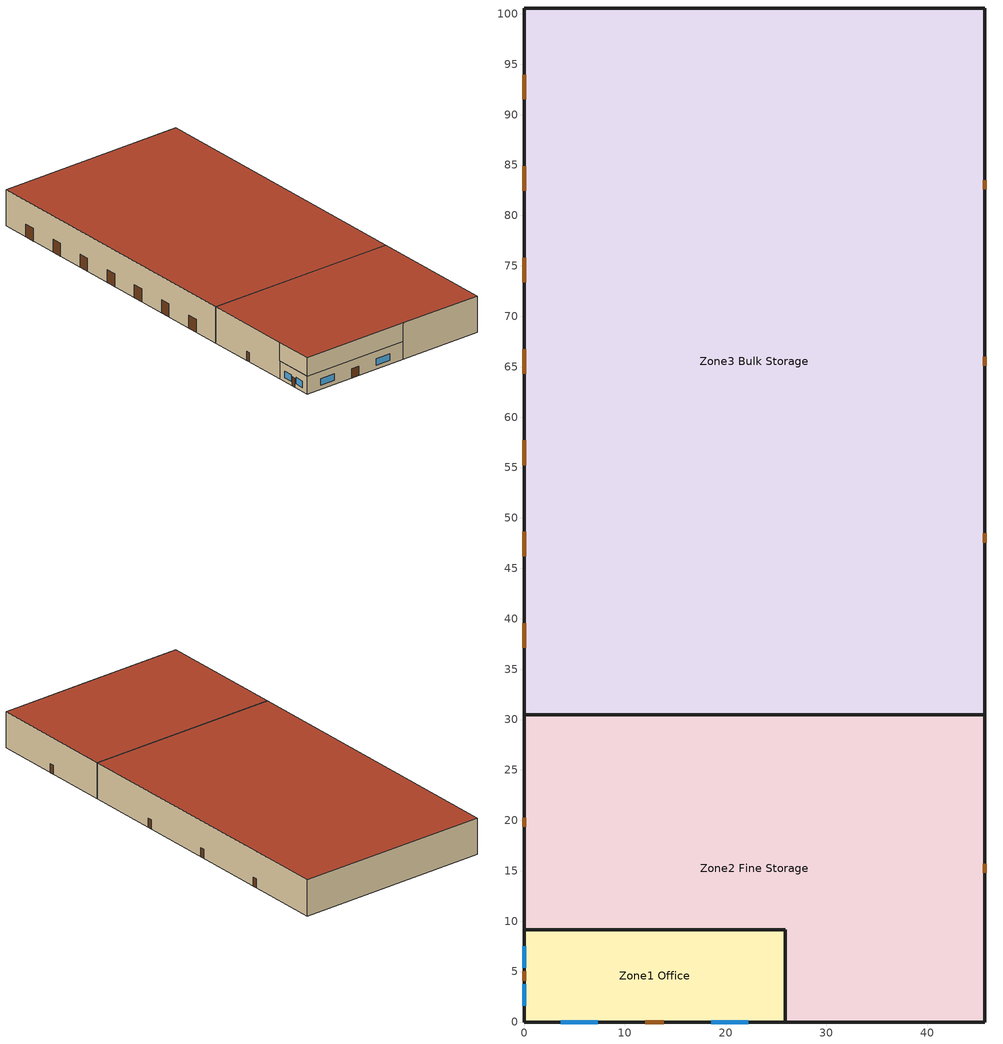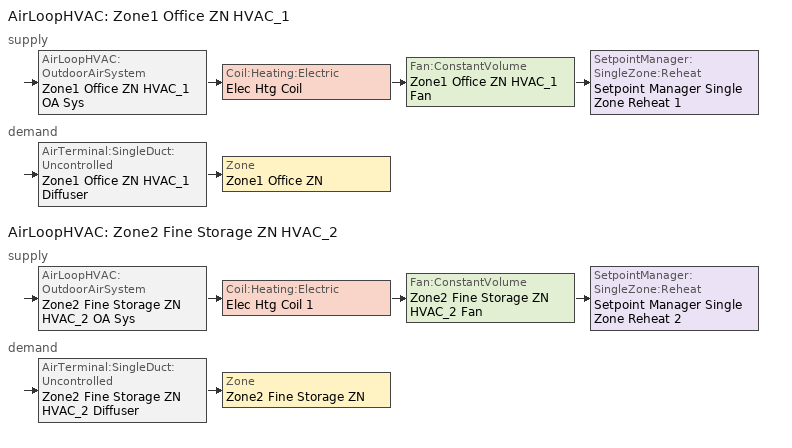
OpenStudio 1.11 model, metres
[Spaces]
Zone2 Fine Storage
 floor to Zone1 Office: 25.91,9.14 25.91,0 0,0 0,9.14 z4.27
 floor ground: 45.72,30.48 45.72,0 25.91,0 25.91,9.14 0,9.14 0,30.48 z0
 wall outside: 25.91,0 45.72,0 45.72,30.48 0,30.48 0,9.14 z0:8.53; 0,9.14 0,0 25.91,0 z4.27:8.53
 door: 0,20.27 0,19.35 / 45.72,14.78 45.72,15.7 z0:2.13
 roof outside: 45.72,0 45.72,30.48 0,30.48 0,0 z8.53
Zone3 Bulk Storage
 floor ground: 45.72,100.58 45.72,30.48 0,30.48 0,100.58 z0
 wall outside: 45.72,30.48 45.72,100.58 0,100.58 0,30.48 z0:8.53
 door: 0,84.88 0,82.44 / 0,93.95 0,91.51 / 0,66.75 0,64.31 / 0,48.61 0,46.17 / 0,57.68 0,55.24 / 0,39.55 0,37.11 / 0,75.82 0,73.38 z0:3.05; 45.72,65.07 45.72,65.99 / 45.72,47.55 45.72,48.46 / 45.72,82.6 45.72,83.51 z0:2.13
 roof outside: 45.72,30.48 45.72,100.58 0,100.58 0,30.48 z8.53
Zone1 Office
 floor ground: 25.91,9.14 25.91,0 0,0 0,9.14 z0
 wall outside: 0,9.14 0,0 25.91,0 25.91,9.14 0,9.14 z0:4.27
 window: 18.59,0 22.25,0 / 0,3.76 0,1.62 / 0,7.52 0,5.39 / 3.66,0 7.31,0 z0.91:2.44
 door: 0,5.03 0,4.11 / 12.04,0 13.87,0 z0:2.13
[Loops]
AirLoopHVAC 'Zone1 Office ZN HVAC_1'
 supply: AirLoopHVAC:OutdoorAirSystem 'Zone1 Office ZN HVAC_1 OA Sys' > Coil:Heating:Electric 'Elec Htg Coil' > Fan:ConstantVolume 'Zone1 Office ZN HVAC_1 Fan' > SetpointManager:SingleZone:Reheat 'Setpoint Manager Single Zone Reheat 1'
 demand: AirTerminal:SingleDuct:Uncontrolled 'Zone1 Office ZN HVAC_1 Diffuser' > Zone 'Zone1 Office ZN'
AirLoopHVAC 'Zone2 Fine Storage ZN HVAC_2'
 supply: AirLoopHVAC:OutdoorAirSystem 'Zone2 Fine Storage ZN HVAC_2 OA Sys' > Coil:Heating:Electric 'Elec Htg Coil 1' > Fan:ConstantVolume 'Zone2 Fine Storage ZN HVAC_2 Fan' > SetpointManager:SingleZone:Reheat 'Setpoint Manager Single Zone Reheat 2'
 demand: AirTerminal:SingleDuct:Uncontrolled 'Zone2 Fine Storage ZN HVAC_2 Diffuser' > Zone 'Zone2 Fine Storage ZN'
[Site]
Fairbanks Intl Arpt: Latitude {deg}=64.82; Longitude {deg}=-147.85; Time Zone {hr}=-9; Elevation {m}=133; Terrain=City
[Building]
DOE Ref Pre-1980-Warehouse-ASHRAE 169-2006-2A created: 2016-06-06 17:07:53 -0700: North Axis {deg}=0; Default Construction Set=DOE Ref Pre-1980 - Warehouse - ASHRAE 169-2006-2A; Standards Building Type=Warehouse
[ClimateZones]
Climate Zone Institution Name 1=ASHRAE; Climate Zone Document Name 1=ANSI/ASHRAE Standard 169; Climate Zone Document Year 1=2006; Climate Zone Value 1=7; Climate Zone Institution Name 2=CEC; Climate Zone Document Name 2=California Climate Zone Descriptions; Climate Zone Document Year 2=1995
[Site:GroundTemperature:BuildingSurface]
10.61, 10.45, 11.54, 13.27, 16.58, 19.44, 22.24, 24.28, 21.77, 17.49, 14.43, 11.56
[Site:WaterMainsTemperature]
Calculation Method=Correlation; Annual Average Outdoor Air Temperature {C}=20.3167; Maximum Difference In Monthly Average Outdoor Air Temperatures {deltaC}=17.8
[SizingPeriod:DesignDay] Barometric Pressure {Pa}=99737; Sky Clearness=0; Rain Indicator=0; Snow Indicator=0; Day of Month=21; Daylight Saving Time Indicator=0; Dry-Bulb Temperature Range Modifier Type=DefaultMultipliers
Name | Maximum Dry-Bulb Temperature {C} | Daily Dry-Bulb Temperature Range {deltaC} | Humidity Indicating Conditions at Maximum Dry-Bulb | Wind Speed {m/s} | Wind Direction {deg} | Month | Day Type | Humidity Indicating Type | Solar Model Indicator | ASHRAE Taub | ASHRAE Taud
Fairbanks Intl Arpt Ann Clg .4% Condns DB=>MWB | 27.4 | 10.2 | 16.1 | 3.1 | 180 | 7 | SummerDesignDay | Wetbulb | ASHRAETau | 0.387 | 2.212
Fairbanks Intl Arpt Ann Clg .4% Condns DP=>MDB | 18.4 | 10.2 | 14.7 | 3.1 | 180 | 7 | SummerDesignDay | Dewpoint | ASHRAETau | 0.387 | 2.212
Fairbanks Intl Arpt Ann Clg .4% Condns Enth=>MDB | 24.7 | 10.2 | 48800 | 3.1 | 180 | 7 | SummerDesignDay | Enthalpy | ASHRAETau | 0.387 | 2.212
Fairbanks Intl Arpt Ann Htg Wind 99.6% Condns WS=>MCDB | -15.6 | 0 | -15.6 | 8.9 | 20 | 1 | WinterDesignDay | Wetbulb | ASHRAEClearSky
Fairbanks Intl Arpt Ann Clg .4% Condns WB=>MDB | 24.7 | 10.2 | 17.2 | 3.1 | 180 | 7 | SummerDesignDay | Wetbulb | ASHRAETau | 0.387 | 2.212
Fairbanks Intl Arpt Ann Hum_n 99.6% Condns DP=>MCDB | -35.6 | 0 | -39.7 | 0.3 | 20 | 1 | WinterDesignDay | Dewpoint | ASHRAEClearSky
Fairbanks Intl Arpt Ann Htg 99.6% Condns DB | -41.9 | 0 | -41.9 | 0.3 | 20 | 1 | WinterDesignDay | Wetbulb | ASHRAEClearSky
[Material:NoMass] Thermal Absorptance=0.9; Solar Absorptance=0.7
Name | Roughness | Thermal Resistance {m2-K/W} | Visible Absorptance
CP02 CARPET PAD | VeryRough | 0.21648 | 0.8
Typical Insulation R-3.05; Typical Insulation R-3.05 1; Typical Insulation R-3.05 2; Typical Insulation R-3.05 3 | Smooth | 0.536594 | 0.7
Typical Carpet Pad | Smooth | 0.21648 | 0.8
Typical Insulation R-8.88; Typical Insulation R-8.88 1; Typical Insulation R-8.88 2; Typical Insulation R-8.88 3 | Smooth | 1.56434 | 0.7
[Material]
Name | Roughness | Thickness {m} | Conductivity {W/m-K} | Density {kg/m3} | Specific Heat {J/kg-K} | Thermal Absorptance | Solar Absorptance | Visible Absorptance
100mm Normalweight concrete floor | MediumSmooth | 0.1016 | 2.31 | 2322 | 832
G01 13mm gypsum board | Smooth | 0.0127 | 0.16 | 800 | 1090 | 0.9 | 0.7 | 0.5
4 in. Normalweight Concrete Floor | MediumRough | 0.1016 | 2.31 | 2322 | 832 | 0.9 | 0.7 | 0.7
Metal Siding | Smooth | 0.0015 | 44.96 | 7688.86 | 410 | 0.9 | 0.7 | 0.7
1/2IN Gypsum | Smooth | 0.0127 | 0.16 | 784.9 | 830 | 0.9 | 0.4 | 0.4
Roof Membrane | VeryRough | 0.0095 | 0.16 | 1121.29 | 1460 | 0.9 | 0.77 | 0.7
Metal Roof Surface; F08 Metal surface | Smooth | 0.0008 | 45.28 | 7824 | 500 | 0.9 | 0.7 | 0.7
6 in. Normalweight Concrete Floor | MediumRough | 0.1524 | 2.31 | 2322 | 832 | 0.9 | 0.7 | 0.7
8 in. Concrete Block Basement Wall | MediumRough | 0.2032 | 1.326 | 1842 | 912 | 0.9 | 0.7 | 0.7
G05 25mm wood | MediumSmooth | 0.0254 | 0.15 | 608 | 1630 | 0.9 | 0.5 | 0.5
Std Wood 6inch | MediumSmooth | 0.15 | 0.12 | 540 | 1210 | 0.9 | 0.7 | 0.7
[Construction]
Typical Insulated Exterior Mass Floor: 4 in. Normalweight Concrete Floor, Typical Carpet Pad
Typical Insulated Metal Building Wall R-4.35: Metal Siding, Typical Insulation R-3.05, 1/2IN Gypsum
Typical IEAD Roof R-10.0: Roof Membrane, Typical Insulation R-8.88, Metal Roof Surface
Typical Interior Floor: 100mm Normalweight concrete floor, CP02 CARPET PAD
Typical Interior Wall: G01 13mm gypsum board, G01 13mm gypsum board
Typical Interior Ceiling: CP02 CARPET PAD, 100mm Normalweight concrete floor
ext-slab: 6 in. Normalweight Concrete Floor
Typical Insulated Basement Mass Wall: 8 in. Concrete Block Basement Wall
U 1.22 SHGC 0.54 Simple Glazing Window: U 1.22 SHGC 0.54 Simple Glazing
Typical Insulated Metal Door: F08 Metal surface, Typical Insulation R-3.05 1
Typical Overhead Door: Typical Insulation R-3.05 1
Typical Interior Window: Clear 3mm
Typical Interior Door; Typical Interior Partition: G05 25mm wood
Typical Insulated Metal Building Wall R-4.35 1: Metal Siding, Typical Insulation R-3.05 1, 1/2IN Gypsum
Typical IEAD Roof R-10.0 1: Roof Membrane, Typical Insulation R-8.88 1, Metal Roof Surface
Typical Insulated Metal Building Wall R-4.35 2: Metal Siding, Typical Insulation R-3.05 2, 1/2IN Gypsum
Typical IEAD Roof R-10.0 2: Roof Membrane, Typical Insulation R-8.88 2, Metal Roof Surface
Typical Insulated Metal Building Wall R-4.35 3: Metal Siding, Typical Insulation R-3.05 3, 1/2IN Gypsum
Typical IEAD Roof R-10.0 3: Roof Membrane, Typical Insulation R-8.88 3, Metal Roof Surface
InteriorFurnishings: Std Wood 6inch
[DefaultConstructionSet] Interior Partition Construction=Typical Interior Partition
Name | Default Exterior Surface Constructions | Default Interior Surface Constructions | Default Ground Contact Surface Constructions | Default Exterior SubSurface Constructions | Default Interior SubSurface Constructions
DOE Ref Pre-1980 - Warehouse - ASHRAE 169-2006-2A | Default Surface Constructions 1 | Default Surface Constructions 2 | Default Surface Constructions 3 | Default Sub Surface Constructions 1 | Default Sub Surface Constructions 2
DOE Ref Pre-1980 - Warehouse - Office - ASHRAE 169-2006-2A | Default Surface Constructions 4 | Default Surface Constructions 5 | Default Surface Constructions 6 | Default Sub Surface Constructions 3 | Default Sub Surface Constructions 4
DOE Ref Pre-1980 - Warehouse - Bulk - ASHRAE 169-2006-2A | Default Surface Constructions 7 | Default Surface Constructions 8 | Default Surface Constructions 9 | Default Sub Surface Constructions 5 | Default Sub Surface Constructions 6
DOE Ref Pre-1980 - Warehouse - Fine - ASHRAE 169-2006-2A | Default Surface Constructions 10 | Default Surface Constructions 11 | Default Surface Constructions 12 | Default Sub Surface Constructions 7 | Default Sub Surface Constructions 8
[DefaultSurfaceConstructions]
Name | Floor Construction | Wall Construction | Roof Ceiling Construction
Default Surface Constructions 1 | Typical Insulated Exterior Mass Floor | Typical Insulated Metal Building Wall R-4.35 | Typical IEAD Roof R-10.0
Default Surface Constructions 2; Default Surface Constructions 5; Default Surface Constructions 8; Default Surface Constructions 11 | Typical Interior Floor | Typical Interior Wall | Typical Interior Ceiling
Default Surface Constructions 3; Default Surface Constructions 6; Default Surface Constructions 9; Default Surface Constructions 12 | ext-slab | Typical Insulated Basement Mass Wall
Default Surface Constructions 4 | Typical Insulated Exterior Mass Floor | Typical Insulated Metal Building Wall R-4.35 1 | Typical IEAD Roof R-10.0 1
Default Surface Constructions 7 | Typical Insulated Exterior Mass Floor | Typical Insulated Metal Building Wall R-4.35 2 | Typical IEAD Roof R-10.0 2
Default Surface Constructions 10 | Typical Insulated Exterior Mass Floor | Typical Insulated Metal Building Wall R-4.35 3 | Typical IEAD Roof R-10.0 3
[DefaultSubSurfaceConstructions]
Name | Fixed Window Construction | Operable Window Construction | Door Construction | Overhead Door Construction | Tubular Daylight Dome Construction | Tubular Daylight Diffuser Construction
Default Sub Surface Constructions 1; Default Sub Surface Constructions 3; Default Sub Surface Constructions 5; Default Sub Surface Constructions 7 | U 1.22 SHGC 0.54 Simple Glazing Window | U 1.22 SHGC 0.54 Simple Glazing Window | Typical Insulated Metal Door | Typical Overhead Door | Typical Interior Window | Typical Interior Window
Default Sub Surface Constructions 2; Default Sub Surface Constructions 4; Default Sub Surface Constructions 6; Default Sub Surface Constructions 8 | Typical Interior Window | Typical Interior Window | Typical Interior Door
[WindowMaterial:SimpleGlazingSystem]
U 1.22 SHGC 0.54 Simple Glazing: U-Factor {W/m2-K}=6.92748; Solar Heat Gain Coefficient=0.54; Visible Transmittance=0.38
[WindowMaterial:Glazing]
Clear 3mm: Optical Data Type=SpectralAverage; Thickness {m}=0.003; Solar Transmittance at Normal Incidence=0.837; Front Side Solar Reflectance at Normal Incidence=0.075; Back Side Solar Reflectance at Normal Incidence=0.075; Visible Transmittance at Normal Incidence=0.898; Front Side Visible Reflectance at Normal Incidence=0.081; Back Side Visible Reflectance at Normal Incidence=0.081; Infrared Transmittance at Normal Incidence=0; Front Side Infrared Hemispherical Emissivity=0.84; Back Side Infrared Hemispherical Emissivity=0.84; Conductivity {W/m-K}=0.9; Dirt Correction Factor for Solar and Visible Transmittance=1; Solar Diffusing=No
[Space] Part of Total Floor Area=Yes
Name | Space Type | Thermal Zone
Zone2 Fine Storage | Warehouse Fine | Zone2 Fine Storage ZN
Zone1 Office | Warehouse Office | Zone1 Office ZN
Zone3 Bulk Storage | Warehouse Bulk | Zone3 Bulk Storage ZN
[SpaceType] Standards Building Type=Warehouse
Name | Default Construction Set | Default Schedule Set | Design Specification Outdoor Air Object | Standards Space Type
Warehouse Bulk | DOE Ref Pre-1980 - Warehouse - Bulk - ASHRAE 169-2006-2A | Warehouse Bulk Schedule Set | Warehouse Bulk Ventilation | Bulk
Warehouse Fine | DOE Ref Pre-1980 - Warehouse - Fine - ASHRAE 169-2006-2A | Warehouse Fine Schedule Set | Warehouse Fine Ventilation | Fine
Warehouse Office | DOE Ref Pre-1980 - Warehouse - Office - ASHRAE 169-2006-2A | Warehouse Office Schedule Set | Warehouse Office Ventilation | Office
[Lights:Definition] Design Level Calculation Method=Watts/Area; Fraction Radiant=0.5; Fraction Visible=0.2
Name | Watts per Space Floor Area {W/m2}
Warehouse Bulk Lights Definition | 3.34
Warehouse Fine Lights Definition | 11.64
Warehouse Office Lights Definition | 21.69
[Lights]
Name | Lights Definition | Space or SpaceType
Warehouse Bulk Lights | Warehouse Bulk Lights Definition | Warehouse Bulk
Warehouse Fine Lights | Warehouse Fine Lights Definition | Warehouse Fine
Warehouse Office Lights | Warehouse Office Lights Definition | Warehouse Office
[ElectricEquipment:Definition] Design Level Calculation Method=Watts/Area; Fraction Radiant=0.5
Name | Watts per Space Floor Area {W/m2}
Warehouse Bulk Elec Equip Definition | 2.56
Warehouse Office Elec Equip Definition | 8.07
[ElectricEquipment]
Name | Electric Equipment Definition | Space or SpaceType
Warehouse Bulk Elec Equip | Warehouse Bulk Elec Equip Definition | Warehouse Bulk
Warehouse Office Elec Equip | Warehouse Office Elec Equip Definition | Warehouse Office
[DesignSpecification:OutdoorAir] Outdoor Air Method=Sum
Name | Outdoor Air Flow per Floor Area {m3/s-m2} | Outdoor Air Flow per Person {m3/s-person}
Warehouse Bulk Ventilation; Warehouse Fine Ventilation | 0.000254
Warehouse Office Ventilation |  | 0.00943895
[SpaceInfiltration:DesignFlowRate] Design Flow Rate Calculation Method=Flow/ExteriorArea; Flow per Exterior Surface Area {m3/s-m2}=0.00113386
Name | Space or SpaceType
Warehouse Bulk Infiltration | Warehouse Bulk
Warehouse Fine Infiltration | Warehouse Fine
Warehouse Office Infiltration | Warehouse Office
[DefaultScheduleSet] Number of People Schedule=Warehouse Bldg Occ; People Activity Level Schedule=Warehouse Activity; Lighting Schedule=Warehouse Bldg Light; Electric Equipment Schedule=Warehouse Bldg Equip; Infiltration Schedule=Always On
Warehouse Bulk Schedule Set; Warehouse Fine Schedule Set; Warehouse Office Schedule Set
[ThermostatSetpoint:DualSetpoint]
Name | Heating Setpoint Temperature Schedule | Cooling Setpoint Temperature Schedule
Warehouse Fine Thermostat 1 | Warehouse HtgSetp FineStorage | Warehouse ClgSetp FineStorage
Warehouse Bulk Thermostat 1 | Warehouse HtgSetp BulkStorage | Warehouse ClgSetp BulkStorage
Warehouse Office Thermostat 1 | Warehouse HtgSetp | Warehouse Cooling Setpoint
[People:Definition]
Warehouse Office People Definition: Number of People Calculation Method=People/Area; People per Space Floor Area {person/m2}=0.0210973; Fraction Radiant=0.3
[People]
Warehouse Office People: People Definition=Warehouse Office People Definition; Space or SpaceType=Warehouse Office; Work Efficiency Schedule=Work Efficiency Schedule; Clothing Insulation Schedule=Clothing Schedule; Air Velocity Schedule=Air Velocity Schedule
[InternalMass:Definition]
Internal Mass Definition 1: Construction=InteriorFurnishings; Design Level Calculation Method=SurfaceArea/Area; Surface Area per Space Floor Area=2
[InternalMass] Internal Mass Definition=Internal Mass Definition 1
Name | Space or SpaceType
Zone1 Office Mass | Zone1 Office
Zone2 Fine Storage Mass | Zone2 Fine Storage
Zone3 Bulk Storage Mass; Zone3 Bulk Storage Mass 1 | Zone3 Bulk Storage
[ThermalZone] Use Ideal Air Loads=No
Name | Thermostat
Zone2 Fine Storage ZN | Warehouse Fine Thermostat 1
Zone3 Bulk Storage ZN | Warehouse Bulk Thermostat 1
Zone1 Office ZN | Warehouse Office Thermostat 1
[Sizing:Zone] Zone Cooling Design Supply Air Temperature Input Method=SupplyAirTemperature; Zone Cooling Design Supply Air Temperature Difference {deltaC}=11.11; Zone Heating Design Supply Air Temperature Input Method=SupplyAirTemperature; Zone Heating Design Supply Air Temperature Difference {deltaC}=11.11; Zone Heating Design Supply Air Humidity Ratio {kg-H2O/kg-air}=0.008; Cooling Design Air Flow Method=DesignDay; Heating Design Air Flow Method=DesignDay; Account for Dedicated Outdoor Air System=No; Dedicated Outdoor Air System Control Strategy=NeutralSupplyAir; Dedicated Outdoor Air Low Setpoint Temperature for Design {C}=autosize; Dedicated Outdoor Air High Setpoint Temperature for Design {C}=autosize
Name | Zone Cooling Design Supply Air Temperature {C} | Zone Heating Design Supply Air Temperature {C} | Zone Cooling Design Supply Air Humidity Ratio {kg-H2O/kg-air}
Zone2 Fine Storage ZN; Zone1 Office ZN | 12.8 | 40 | 0.0085
Zone3 Bulk Storage ZN | 14 | 50 | 0.008
[Zone equipment]
Zone2 Fine Storage ZN: Zone2 Fine Storage ZN HVAC_2 Diffuser
Zone3 Bulk Storage ZN: Zone3 Bulk Storage ZN UnitHeater, Zone3 Bulk Storage ZN Ventilation
Zone1 Office ZN: Zone1 Office ZN HVAC_1 Diffuser
[AirLoopHVAC] Availability Schedule=Warehouse FanSched; Design Supply Air Flow Rate {m3/s}=AutoSize
Name | Availability Manager
Zone1 Office ZN HVAC_1 | Availability Manager Night Cycle 1
Zone2 Fine Storage ZN HVAC_2 | Availability Manager Night Cycle 2
[Sizing:System] Type of Load to Size On=Sensible; Design Outdoor Air Flow Rate {m3/s}=Autosize; Minimum System Air Flow Ratio=1; Preheat Design Temperature {C}=7; Preheat Design Humidity Ratio {kg-H2O/kg-Air}=0.008; Precool Design Temperature {C}=12.8; Precool Design Humidity Ratio {kg-H2O/kg-Air}=0.008; Central Cooling Design Supply Air Temperature {C}=12.8; Central Heating Design Supply Air Temperature {C}=40; Sizing Option=Coincident; 100% Outdoor Air in Cooling=No; 100% Outdoor Air in Heating=No; Central Cooling Design Supply Air Humidity Ratio {kg-H2O/kg-Air}=0.0085; Central Heating Design Supply Air Humidity Ratio {kg-H2O/kg-Air}=0.008; Cooling Design Air Flow Method=DesignDay; Cooling Design Air Flow Rate {m3/s}=0; Heating Design Air Flow Method=DesignDay; Heating Design Air Flow Rate {m3/s}=0; System Outdoor Air Method=ZoneSum; Zone Maximum Outdoor Air Fraction=1; Cooling Supply Air Flow Rate Per Floor Area {m3/s-m2}=0.00996765; Cooling Fraction of Autosized Cooling Supply Air Flow Rate=1; Cooling Supply Air Flow Rate Per Unit Cooling Capacity {m3/s-W}=3.94755e-05; Heating Supply Air Flow Rate Per Floor Area {m3/s-m2}=0.00996765; Heating Fraction of Autosized Heating Supply Air Flow Rate=1; Heating Fraction of Autosized Cooling Supply Air Flow Rate=1; Heating Supply Air Flow Rate Per Unit Heating Capacity {m3/s-W}=3.15882e-05; Cooling Design Capacity Method=CoolingDesignCapacity; Cooling Design Capacity {W}=autosize; Cooling Design Capacity Per Floor Area {W/m2}=234.7; Fraction of Autosized Cooling Design Capacity=1; Heating Design Capacity Method=HeatingDesignCapacity; Heating Design Capacity {W}=autosize; Heating Design Capacity Per Floor Area {W/m2}=157; Fraction of Autosized Heating Design Capacity=1; Central Cooling Capacity Control Method=OnOff
Zone1 Office ZN HVAC_1; Zone2 Fine Storage ZN HVAC_2
[SetpointManager:SingleZone:Reheat] Minimum Supply Air Temperature {C}=10; Maximum Supply Air Temperature {C}=50
Name | Control Zone
Setpoint Manager Single Zone Reheat 1 | Zone1 Office ZN
Setpoint Manager Single Zone Reheat 2 | Zone2 Fine Storage ZN
[Fan:ConstantVolume] Maximum Flow Rate {m3/s}=AutoSize
Name | Availability Schedule | Fan Efficiency | Pressure Rise {Pa} | Motor Efficiency
Zone1 Office ZN HVAC_1 Fan | Warehouse FanSched | 0.54 | 622.722 | 0.9
Zone2 Fine Storage ZN HVAC_2 Fan | Warehouse FanSched | 0.54 | 1110.94 | 0.9
Zone3 Bulk Storage ZN UnitHeater Fan | Always On | 0.53625 | 0.2 | 0.825
[Controller:OutdoorAir] Minimum Outdoor Air Flow Rate {m3/s}=Autosize; Maximum Outdoor Air Flow Rate {m3/s}=Autosize; Economizer Control Type=NoEconomizer; Economizer Control Action Type=ModulateFlow; Economizer Maximum Limit Dry-Bulb Temperature {C}=28; Economizer Maximum Limit Enthalpy {J/kg}=64000; Economizer Minimum Limit Dry-Bulb Temperature {C}=-100; Lockout Type=LockoutWithCompressor; Minimum Limit Type=FixedMinimum; Minimum Outdoor Air Schedule=Always On Discrete; High Humidity Control=No; Heat Recovery Bypass Control Type=BypassWhenOAFlowGreaterThanMinimum
Name | Controller Mechanical Ventilation
Zone1 Office ZN HVAC_1 OA Sys Controller | Controller Mechanical Ventilation 1
Zone2 Fine Storage ZN HVAC_2 OA Sys Controller | Controller Mechanical Ventilation 2
[Controller:MechanicalVentilation] Availability Schedule=Always On Discrete; System Outdoor Air Method=ZoneSum
Controller Mechanical Ventilation 1; Controller Mechanical Ventilation 2
[AirLoopHVAC:OutdoorAirSystem]
Name | Controller
Zone1 Office ZN HVAC_1 OA Sys | Zone1 Office ZN HVAC_1 OA Sys Controller
Zone2 Fine Storage ZN HVAC_2 OA Sys | Zone2 Fine Storage ZN HVAC_2 OA Sys Controller
[AvailabilityManager:NightCycle] Control Type=CycleOnAny; Thermostat Tolerance {deltaC}=1; Cycling Run Time {s}=3600
Availability Manager Night Cycle 1; Availability Manager Night Cycle 2
[AirTerminal:SingleDuct:Uncontrolled] Availability Schedule=Always On Discrete; Maximum Air Flow Rate {m3/s}=AutoSize
Zone1 Office ZN HVAC_1 Diffuser; Zone2 Fine Storage ZN HVAC_2 Diffuser
[Coil:Heating:Gas]
Zone3 Bulk Storage ZN UnitHeater Gas Htg Coil: Availability Schedule=Always On; Gas Burner Efficiency=0.8; Nominal Capacity {W}=AutoSize; Parasitic Electric Load {W}=0; Parasitic Gas Load {W}=0
[ZoneHVAC:UnitHeater]
Zone3 Bulk Storage ZN UnitHeater: Availability Schedule=Always On; Supply Air Fan=Zone3 Bulk Storage ZN UnitHeater Fan; Maximum Supply Air Flow Rate {m3/s}=autosize; Fan Control Type=OnOff; Heating Coil=Zone3 Bulk Storage ZN UnitHeater Gas Htg Coil; Minimum Hot Water Flow Rate {m3/s}=0; Heating Convergence Tolerance=0.001
[ZoneVentilation:DesignFlowRate]
Zone3 Bulk Storage ZN Ventilation: Schedule=Warehouse MinOA_Sched; Design Flow Rate Calculation Method=Flow/Area; Design Flow Rate {m3/s}=0; Flow Rate per Zone Floor Area {m3/s-m2}=0.00025; Flow Rate per Person {m3/s-person}=0; Air Changes per Hour {1/hr}=0; Ventilation Type=Intake; Fan Pressure Rise {Pa}=49.8; Fan Total Efficiency=0.53625; Constant Term Coefficient=1; Temperature Term Coefficient=0; Velocity Term Coefficient=0; Velocity Squared Term Coefficient=0; Minimum Indoor Temperature {C}=7.5; Maximum Indoor Temperature {C}=35; Delta Temperature {deltaC}=-27.5; Minimum Outdoor Temperature {C}=-30; Maximum Outdoor Temperature {C}=50; Maximum Wind Speed {m/s}=6
[Exterior:Lights:Definition]
NonDimming Exterior Lights Def: Design Level {W}=10958
[Exterior:Lights]
NonDimming Exterior Lights Def: Exterior Lights Definition=NonDimming Exterior Lights Def; Schedule=Warehouse Exterior_Lgt_ALWAYS_ON; Control Option=AstronomicalClock
[Coil:Heating:Electric] Availability Schedule=Always On Discrete 1; Efficiency=0.92
Elec Htg Coil; Elec Htg Coil 1
[Schedule:Ruleset]
Name | Default Day Schedule | Summer Design Day Schedule | Winter Design Day Schedule
Warehouse Bldg Occ | Warehouse Bldg Occ Default | Warehouse Bldg Occ Summer Design Day | Warehouse Bldg Occ Winter Design Day
Warehouse Activity | Warehouse Activity Default | Warehouse Activity Summer Design Day | Warehouse Activity Winter Design Day
Warehouse Bldg Light | Warehouse Bldg Light Default | Warehouse Bldg Light Summer Design Day | Warehouse Bldg Light Winter Design Day
Warehouse Bldg Equip | Warehouse Bldg Equip Default | Warehouse Bldg Equip Summer Design Day | Warehouse Bldg Equip Winter Design Day
Always On | Always On Default
Warehouse HtgSetp BulkStorage | Warehouse HtgSetp BulkStorage Default | Warehouse HtgSetp BulkStorage Summer Design Day | Warehouse HtgSetp BulkStorage Winter Design Day
Warehouse ClgSetp BulkStorage | Warehouse ClgSetp BulkStorage Default | Warehouse ClgSetp BulkStorage Summer Design Day | Warehouse ClgSetp BulkStorage Winter Design Day
Warehouse HtgSetp FineStorage | Warehouse HtgSetp FineStorage Default | Warehouse HtgSetp FineStorage Summer Design Day | Warehouse HtgSetp FineStorage Winter Design Day
Warehouse ClgSetp FineStorage | Warehouse ClgSetp FineStorage Default | Warehouse ClgSetp FineStorage Summer Design Day | Warehouse ClgSetp FineStorage Winter Design Day
Clothing Schedule | Clothing Schedule Default Winter Clothes
Air Velocity Schedule | Air Velocity Schedule Default
Work Efficiency Schedule | Work Efficiency Schedule Default
Warehouse HtgSetp | Warehouse HtgSetp Default | Warehouse HtgSetp Summer Design Day | Warehouse HtgSetp Winter Design Day
Warehouse Cooling Setpoint | Warehouse Cooling Setpoint Default | Warehouse Cooling Setpoint Summer Design Day
Warehouse FanSched | Warehouse FanSched Default | Warehouse FanSched Summer Design Day | Warehouse FanSched Winter Design Day
Warehouse MinOA_Sched | Warehouse MinOA_Sched Default | Warehouse MinOA_Sched Summer Design Day | Warehouse MinOA_Sched Winter Design Day
Warehouse Exterior_Lgt_ALWAYS_ON | Warehouse Exterior_Lgt_ALWAYS_ON Default | Warehouse Exterior_Lgt_ALWAYS_ON Summer Design Day | Warehouse Exterior_Lgt_ALWAYS_ON Winter Design Day
[Schedule:Day]
Warehouse Bldg Occ Default: 7, 0, 0, 8, 0, 0.15, 9, 0, 0.7, 12, 0, 0.9, 13, 0, 0.5, 16, 0, 0.85, 17, 0, 0.2, 24, 0, 0
Warehouse Bldg Occ Sat Day: 8, 0, 0, 12, 0, 0.2, 16, 0, 0.1, 24, 0, 0
Warehouse Bldg Occ Summer Design Day; Warehouse Bldg Light Summer Design Day; Always On Default; Clothing Schedule Default Winter Clothes; Warehouse FanSched Winter Design Day; Warehouse FanSched Summer Design Day; Warehouse Exterior_Lgt_ALWAYS_ON Default; Warehouse Exterior_Lgt_ALWAYS_ON Winter Design Day; Warehouse Exterior_Lgt_ALWAYS_ON Summer Design Day: 24, 0, 1
Warehouse Bldg Occ Winter Design Day; Warehouse Bldg Occ WntrDsn|Sun Day; Warehouse Bldg Light Winter Design Day; Warehouse Bldg Equip Sat Day; Warehouse Bldg Equip Sun Day; Work Efficiency Schedule Default; Warehouse FanSched Default; Warehouse MinOA_Sched Default: 24, 0, 0
Warehouse Activity Default; Warehouse Activity Winter Design Day; Warehouse Activity Summer Design Day: 24, 0, 120
Warehouse Bldg Light Default: 7, 0, 0.1, 8, 0, 0.4, 9, 0, 0.7, 12, 0, 0.9, 13, 0, 0.8, 17, 0, 0.9, 18, 0, 0.3, 24, 0, 0.1
Warehouse Bldg Light Sat Day: 9, 0, 0.1, 12, 0, 0.24, 24, 0, 0.1
Warehouse Bldg Light Sun Day: 24, 0, 0.1
Warehouse Bldg Equip Default; Warehouse Bldg Equip Summer Design Day; Warehouse Bldg Equip Winter Design Day: 8, 0, 0.25, 12, 0, 1, 13, 0, 0.25, 17, 0, 1, 24, 0, 0.25
Warehouse HtgSetp BulkStorage Default; Warehouse HtgSetp BulkStorage Winter Design Day; Warehouse HtgSetp BulkStorage Summer Design Day: 24, 0, 7.2
Warehouse ClgSetp BulkStorage Default; Warehouse ClgSetp BulkStorage Winter Design Day; Warehouse ClgSetp BulkStorage Summer Design Day: 24, 0, 50
Warehouse HtgSetp FineStorage Default; Warehouse HtgSetp FineStorage Winter Design Day; Warehouse HtgSetp FineStorage Summer Design Day: 24, 0, 15.56
Warehouse ClgSetp FineStorage Default; Warehouse ClgSetp FineStorage Winter Design Day; Warehouse ClgSetp FineStorage Summer Design Day: 24, 0, 26.7
Clothing Schedule Summer Clothes: 24, 0, 0.5
Air Velocity Schedule Default: 24, 0, 0.2
Warehouse HtgSetp Default; Warehouse HtgSetp Sat Day: 6, 0, 15.6, 18, 0, 21.1, 24, 0, 15.6
Warehouse HtgSetp Sun Day: 24, 0, 15.6
Warehouse HtgSetp Winter Design Day; Warehouse HtgSetp Summer Design Day: 6, 0, 15.6, 7, 0, 17.8, 8, 0, 20, 18, 0, 21, 24, 0, 15.6
Warehouse Cooling Setpoint Default: 24, 0, 30
Warehouse Cooling Setpoint Sat Day: 8, 0, 30, 16, 0, 24, 24, 0, 30
Warehouse Cooling Setpoint Summer Design Day; Warehouse Cooling Setpoint Wkdy|SmrDsn Day: 6, 0, 30, 17, 0, 24, 24, 0, 30
Warehouse FanSched Sat|Wkdy Day: 7, 0, 0, 18, 0, 1, 24, 0, 0
Warehouse MinOA_Sched Winter Design Day; Warehouse MinOA_Sched Sat|WntrDsn Day: 7, 0, 0, 16, 0, 1, 24, 0, 0
Warehouse MinOA_Sched Summer Design Day; Warehouse MinOA_Sched Wkdy|SmrDsn Day: 6, 0, 0, 17, 0, 1, 24, 0, 0
[Schedule:Rule] Date Specification Type=DateRange; Start Day=1
Name | Schedule Ruleset | Rule Order | Day Schedule | Apply Saturday | Start Month | End Month | End Day | Apply Sunday | Apply Monday | Apply Tuesday | Apply Wednesday | Apply Thursday | Apply Friday
Schedule Rule 1 | Warehouse Bldg Occ | 1 | Warehouse Bldg Occ Sat Day | Yes | 1 | 12 | 31
Schedule Rule 2 | Warehouse Bldg Occ | 0 | Warehouse Bldg Occ WntrDsn|Sun Day |  | 1 | 12 | 31 | Yes
Schedule Rule 3 | Warehouse Bldg Light | 1 | Warehouse Bldg Light Sat Day | Yes | 1 | 12 | 31
Schedule Rule 4 | Warehouse Bldg Light | 0 | Warehouse Bldg Light Sun Day |  | 1 | 12 | 31 | Yes
Schedule Rule 5 | Warehouse Bldg Equip | 1 | Warehouse Bldg Equip Sat Day | Yes | 1 | 12 | 31
Schedule Rule 6 | Warehouse Bldg Equip | 0 | Warehouse Bldg Equip Sun Day |  | 1 | 12 | 31 | Yes
Schedule Rule 7 | Clothing Schedule | 0 | Clothing Schedule Summer Clothes |  | 5 | 9 | 30
Schedule Rule 8 | Warehouse HtgSetp | 1 | Warehouse HtgSetp Sat Day | Yes | 1 | 12 | 31
Schedule Rule 9 | Warehouse HtgSetp | 0 | Warehouse HtgSetp Sun Day |  | 1 | 12 | 31 | Yes
Schedule Rule 10 | Warehouse Cooling Setpoint | 1 | Warehouse Cooling Setpoint Sat Day | Yes | 1 | 12 | 31
Schedule Rule 11 | Warehouse Cooling Setpoint | 0 | Warehouse Cooling Setpoint Wkdy|SmrDsn Day |  | 1 | 12 | 31 |  | Yes | Yes | Yes | Yes | Yes
Schedule Rule 12 | Warehouse FanSched | 0 | Warehouse FanSched Sat|Wkdy Day | Yes | 1 | 12 | 31 |  | Yes | Yes | Yes | Yes | Yes
Schedule Rule 14 | Warehouse MinOA_Sched | 1 | Warehouse MinOA_Sched Sat|WntrDsn Day | Yes | 1 | 12 | 31
Schedule Rule 15 | Warehouse MinOA_Sched | 0 | Warehouse MinOA_Sched Wkdy|SmrDsn Day |  | 1 | 12 | 31 |  | Yes | Yes | Yes | Yes | Yes
[Schedule:Constant] Value=1
Always On Discrete; Always On Discrete 1
